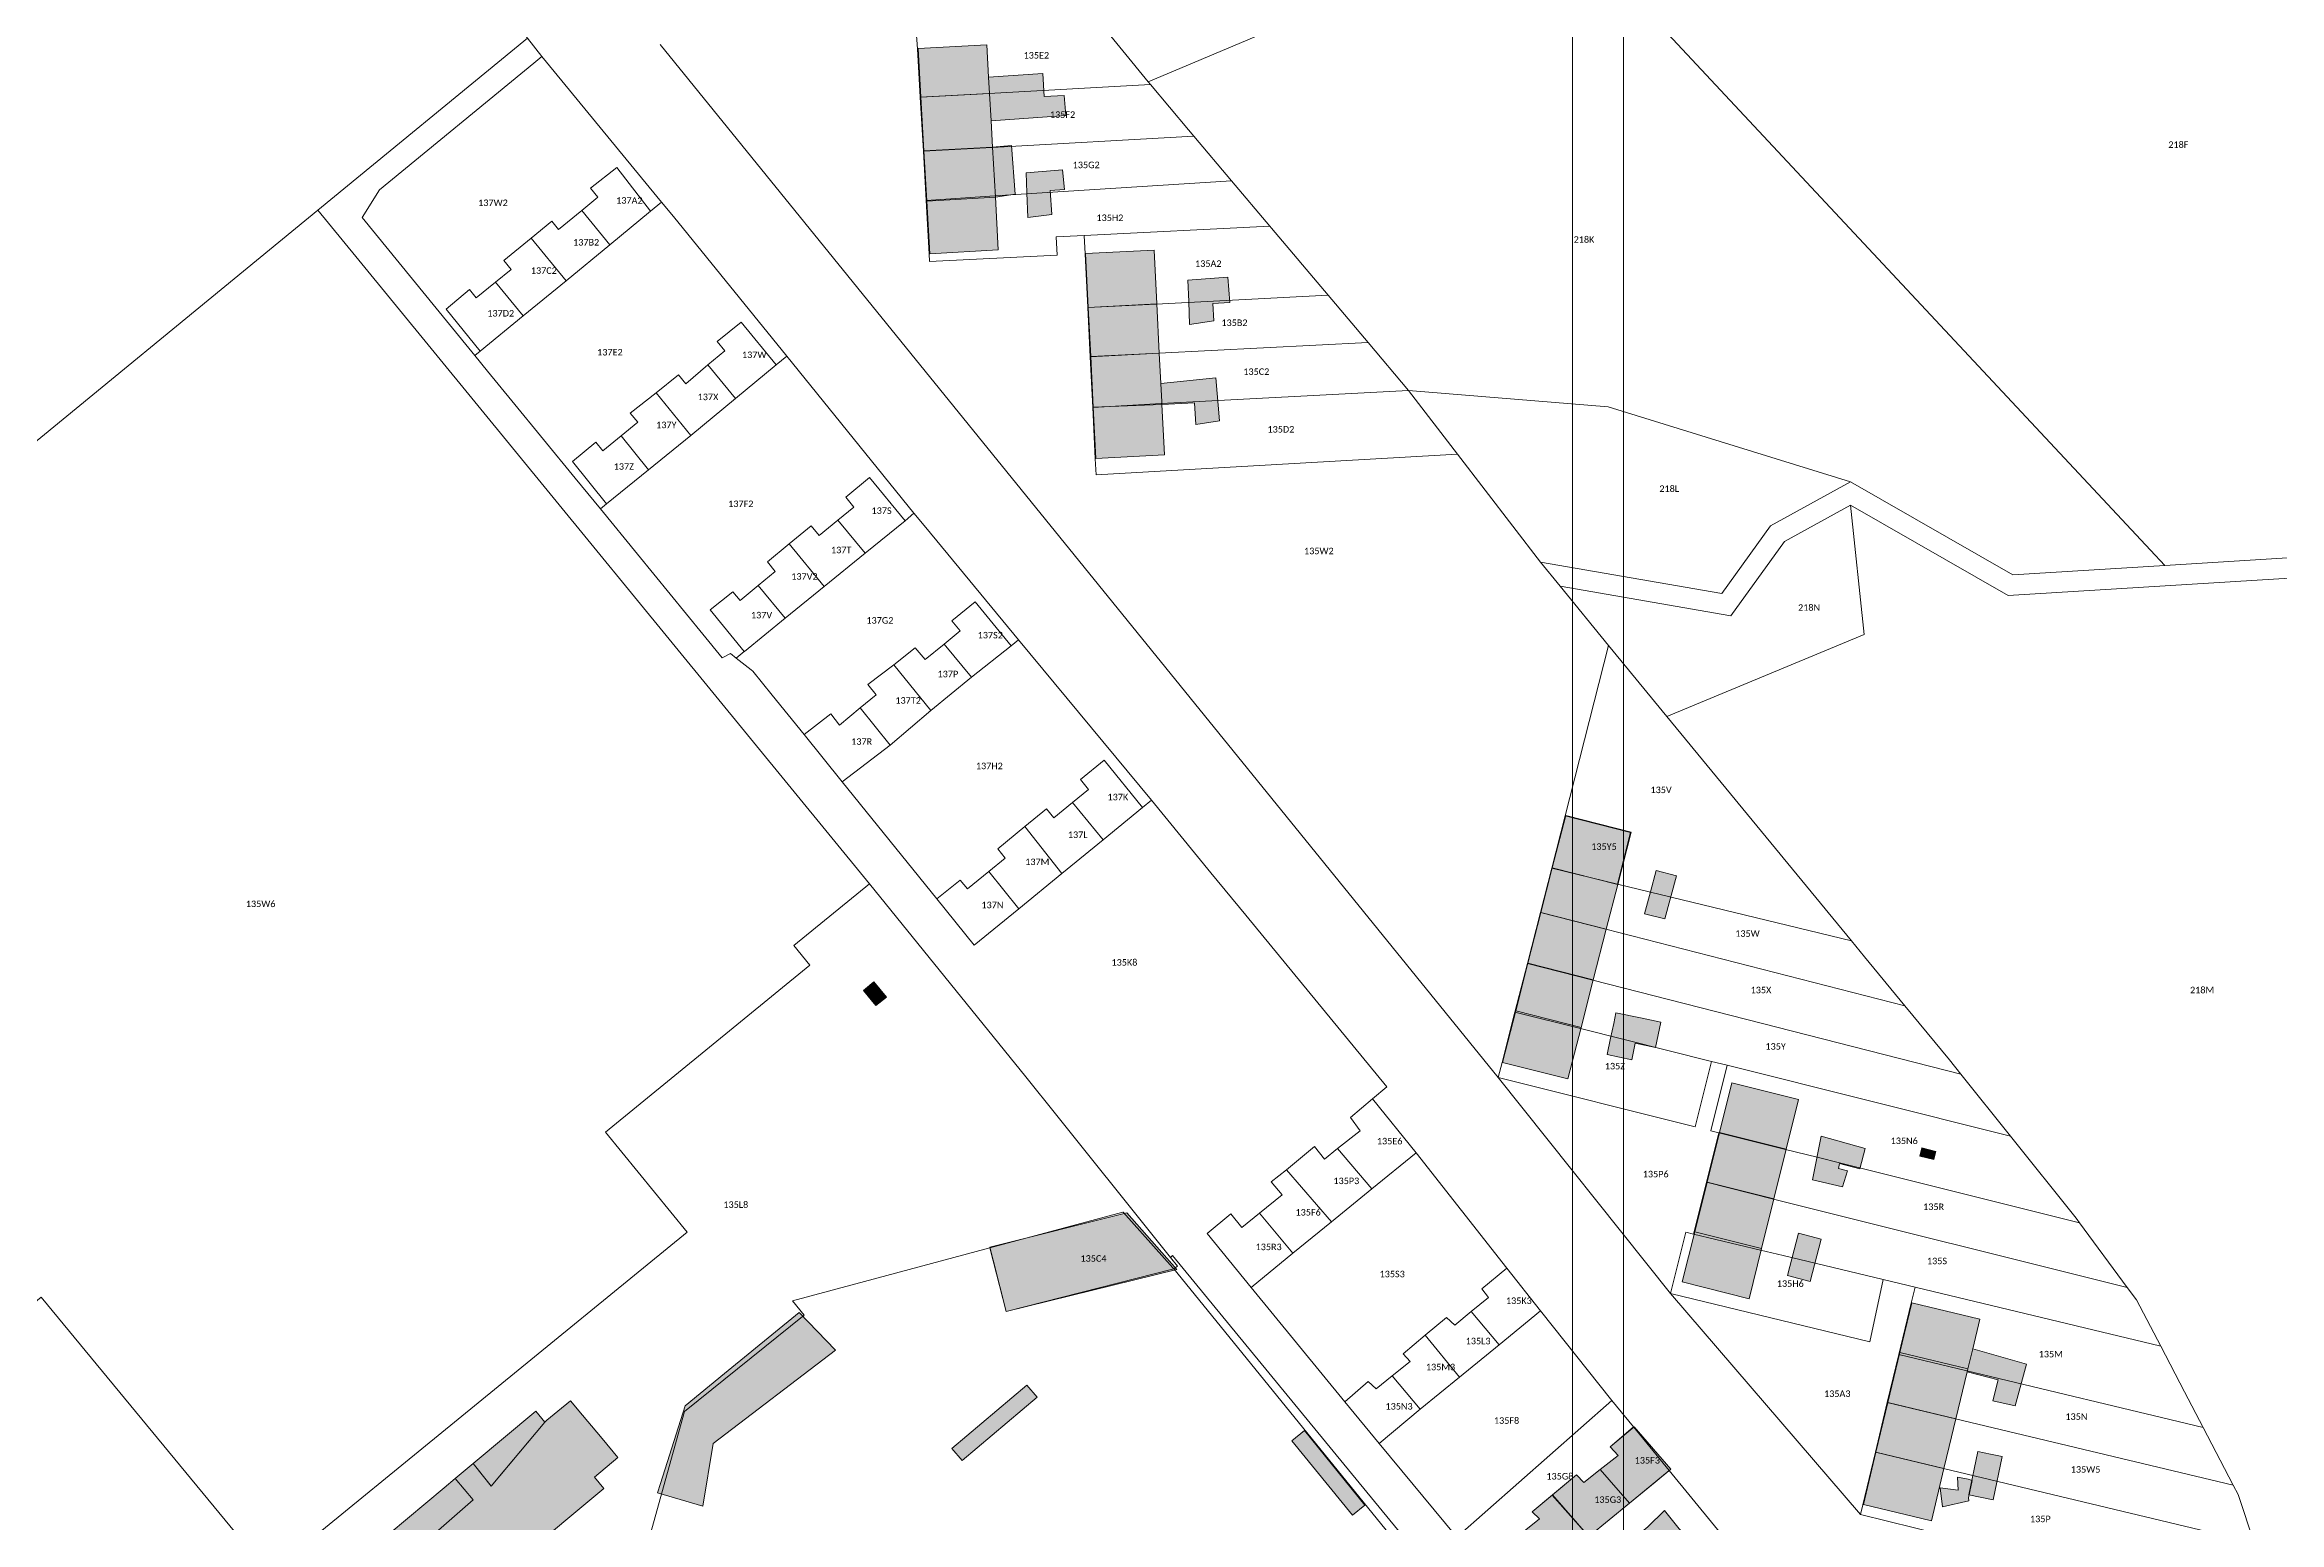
# Model space of a CAD drawing. Header units: metres. Extents: x 113120 to 240396, y 120329 to 242116.
# Drawn here: x 119795.6 to 120070.1, y 120947.3 to 121128.8 of the extents above; entities that cross this region are included whole.
import ezdxf

# ---------------------------------------------------------------- set-up
doc = ezdxf.new("R2010")
doc.units = ezdxf.units.M
doc.header["$LTSCALE"] = 3
doc.layers.get('0').update_dxf_attribs({"lineweight": 0})
for name, color, linetype, lineweight in [('Bpn_CaPa', 78, 'Continuous', 0), ('Bpn_ReBu', 4, 'Continuous', 0), ('Bpt_CaNu', 7, 'Continuous', 0), ('Hachure bâtiment', 11, 'Continuous', 0)]:
    doc.layers.add(name, color=color, linetype=linetype, lineweight=lineweight)
doc.styles.add('Legend', font='')
doc.styles.get('Legend').set_extended_font_data('Calibri')

msp = doc.modelspace()

# ---------------------------------------------------------------- hatches: boundary and pattern name
at = {"layer": 'Hachure bâtiment'}
h = msp.add_hatch(color=256, dxfattribs=at)
h.dxf.hatch_style = 1
h.paths.add_polyline_path([(119911.53, 121124.78), (119911.64, 121122.8), (119903.21, 121122.33), (119902.87, 121128.3), (119911.3, 121128.77)])
h = msp.add_hatch(color=256, dxfattribs=at)
h.dxf.hatch_style = 1
h.paths.add_polyline_path([(119911.83, 121119.42), (119912.01, 121116.18), (119903.59, 121115.72), (119903.21, 121122.33), (119911.64, 121122.8)])
h = msp.add_hatch(color=256, dxfattribs=at)
h.dxf.hatch_style = 1
h.paths.add_polyline_path([(119918.35, 121122.4), (119920.82, 121122.55), (119921, 121120.07), (119911.83, 121119.42), (119911.64, 121122.8), (119911.53, 121124.78), (119918.2, 121125.22)])
h = msp.add_hatch(color=256, dxfattribs=at)
h.dxf.hatch_style = 1
h.paths.add_polyline_path([(119912.36, 121110.03), (119903.93, 121109.57), (119903.59, 121115.72), (119912.01, 121116.18)])
h = msp.add_hatch(color=256, dxfattribs=at)
h.dxf.hatch_style = 1
h.paths.add_polyline_path([(119914.8, 121110.42), (119912.36, 121110.03), (119912.01, 121116.18), (119914.35, 121116.4)])
h = msp.add_hatch(color=256, dxfattribs=at)
h.dxf.hatch_style = 1
h.paths.add_polyline_path([(119920.85, 121111), (119919.1, 121110.85), (119919.3, 121107.9), (119916.35, 121107.57), (119916.24, 121110.57), (119916.15, 121113.05), (119920.6, 121113.4)])
h = msp.add_hatch(color=256, dxfattribs=at)
h.dxf.hatch_style = 1
h.paths.add_polyline_path([(119912.72, 121103.6), (119904.3, 121103.1), (119903.93, 121109.57), (119912.36, 121110.03)])
h = msp.add_hatch(color=256, dxfattribs=at)
h.dxf.hatch_style = 1
h.paths.add_polyline_path([(119932.2, 121096.93), (119923.78, 121096.5), (119923.45, 121103.12), (119931.87, 121103.55)])
h = msp.add_hatch(color=256, dxfattribs=at)
h.dxf.hatch_style = 1
h.paths.add_polyline_path([(119941.15, 121097.12), (119939.07, 121097), (119939.2, 121094.85), (119936.22, 121094.42), (119936.11, 121097.25), (119936, 121099.87), (119940.9, 121100.22)])
h = msp.add_hatch(color=256, dxfattribs=at)
h.dxf.hatch_style = 1
h.paths.add_polyline_path([(119932.5, 121090.91), (119924.08, 121090.47), (119923.78, 121096.5), (119932.2, 121096.93)])
h = msp.add_hatch(color=256, dxfattribs=at)
h.dxf.hatch_style = 1
h.paths.add_polyline_path([(119932.68, 121087.18), (119932.8, 121084.9), (119932.81, 121084.6), (119924.39, 121084.24), (119924.08, 121090.47), (119932.5, 121090.91)])
h = msp.add_hatch(color=256, dxfattribs=at)
h.dxf.hatch_style = 1
h.paths.add_polyline_path([(119939.9, 121082.57), (119936.97, 121082.12), (119936.82, 121084.8), (119932.81, 121084.6), (119932.8, 121084.9), (119932.68, 121087.18), (119939.45, 121087.85)])
h = msp.add_hatch(color=256, dxfattribs=at)
h.dxf.hatch_style = 1
h.paths.add_polyline_path([(119933.12, 121078.4), (119924.7, 121077.95), (119924.39, 121084.24), (119932.81, 121084.6)])
h = msp.add_hatch(color=256, dxfattribs=at)
h.dxf.hatch_style = 1
h.paths.add_polyline_path([(119990.45, 121032.05), (119988.81, 121025.62), (119980.77, 121027.67), (119982.42, 121034.1)])
h = msp.add_hatch(color=256, dxfattribs=at)
h.dxf.hatch_style = 1
h.paths.add_polyline_path([(119988.81, 121025.62), (119987.41, 121020.15), (119979.38, 121022.2), (119980.77, 121027.67)])
h = msp.add_hatch(color=256, dxfattribs=at)
h.dxf.hatch_style = 1
h.paths.add_polyline_path([(119996.02, 121026.7), (119994.62, 121021.4), (119992.1, 121022.05), (119992.82, 121024.73), (119993.52, 121027.35)])
h = msp.add_hatch(color=256, dxfattribs=at)
h.dxf.hatch_style = 1
h.paths.add_polyline_path([(119987.41, 121020.15), (119985.81, 121013.91), (119977.78, 121015.96), (119979.38, 121022.2)])
h = msp.add_hatch(color=256, dxfattribs=at)
h.dxf.hatch_style = 1
h.paths.add_polyline_path([(119985.81, 121013.91), (119984.32, 121008.07), (119976.29, 121010.12), (119977.78, 121015.96)])
h = msp.add_hatch(color=256, dxfattribs=at)
h.dxf.hatch_style = 1
h.paths.add_polyline_path([(119898.99, 121011.8), (119897.69, 121010.77), (119896.17, 121012.63), (119897.45, 121013.68)])
h = msp.add_hatch(color=256, dxfattribs=at)
h.dxf.hatch_style = 1
h.paths.add_polyline_path([(119984.32, 121008.07), (119982.7, 121001.75), (119974.67, 121003.78), (119976.29, 121010.12)])
h = msp.add_hatch(color=256, dxfattribs=at)
h.dxf.hatch_style = 1
h.paths.add_polyline_path([(119987.51, 121004.75), (119987.94, 121006.77), (119987.94, 121006.77), (119988.32, 121008.56), (119988.6, 121009.89), (119991.63, 121009.25), (119994.11, 121008.72), (119993.45, 121005.6), (119990.96, 121006.13), (119990.53, 121004.1)])
h = msp.add_hatch(color=256, dxfattribs=at)
h.dxf.hatch_style = 1
h.paths.add_polyline_path([(120011.02, 120999.22), (120009.51, 120993.12), (120001.3, 120995.17), (120002.82, 121001.27)])
h = msp.add_hatch(color=256, dxfattribs=at)
h.dxf.hatch_style = 1
h.paths.add_polyline_path([(120009.51, 120993.12), (120008, 120987.03), (119999.79, 120989.08), (120001.3, 120995.17)])
h = msp.add_hatch(color=256, dxfattribs=at)
h.dxf.hatch_style = 1
h.paths.add_polyline_path([(120019.22, 120993.2), (120018.54, 120990.72), (120016.07, 120991.37), (120015.95, 120990.77), (120017.02, 120990.45), (120016.42, 120988.52), (120012.74, 120989.37), (120013.79, 120994.72)])
h = msp.add_hatch(color=256, dxfattribs=at)
h.dxf.hatch_style = 1
h.paths.add_polyline_path([(120027.9, 120992.85), (120027.65, 120991.85), (120025.94, 120992.28), (120026.19, 120993.28)])
h = msp.add_hatch(color=256, dxfattribs=at)
h.dxf.hatch_style = 1
h.paths.add_polyline_path([(120008, 120987.03), (120006.48, 120980.94), (119998.27, 120982.99), (119999.79, 120989.08)])
h = msp.add_hatch(color=256, dxfattribs=at)
h.dxf.hatch_style = 1
h.paths.add_polyline_path([(119934.67, 120978.37), (119913.7, 120973.18), (119912.08, 120979.48), (119911.67, 120981.1), (119928.51, 120985.33)])
h = msp.add_hatch(color=256, dxfattribs=at)
h.dxf.hatch_style = 1
h.paths.add_polyline_path([(120006.48, 120980.94), (120004.95, 120974.77), (119996.74, 120976.82), (119998.27, 120982.99)])
h = msp.add_hatch(color=256, dxfattribs=at)
h.dxf.hatch_style = 1
h.paths.add_polyline_path([(120013.79, 120982.08), (120012.45, 120976.88), (120009.65, 120977.6), (120011.02, 120982.8)])
h = msp.add_hatch(color=256, dxfattribs=at)
h.dxf.hatch_style = 1
h.paths.add_polyline_path([(119879.1, 120965.56), (119888.28, 120973.08), (119892.72, 120968.46), (119877.68, 120956.98), (119876.41, 120949.27), (119870.87, 120950.93), (119871.23, 120952.06), (119874.27, 120961.6)])
h = msp.add_hatch(color=256, dxfattribs=at)
h.dxf.hatch_style = 1
h.paths.add_polyline_path([(120033.3, 120972.25), (120032.43, 120968.62), (120031.83, 120966.14), (120023.47, 120968.14), (120024.94, 120974.25)])
h = msp.add_hatch(color=256, dxfattribs=at)
h.dxf.hatch_style = 1
h.paths.add_polyline_path([(120031.83, 120966.14), (120031.75, 120965.8), (120030.36, 120960.03), (120022, 120962.03), (120023.47, 120968.14)])
h = msp.add_hatch(color=256, dxfattribs=at)
h.dxf.hatch_style = 1
h.paths.add_polyline_path([(120039.02, 120966.72), (120037.65, 120961.6), (120034.9, 120962.23), (120035.55, 120964.8), (120031.75, 120965.8), (120031.83, 120966.14), (120032.43, 120968.62)])
h = msp.add_hatch(color=256, dxfattribs=at)
h.dxf.hatch_style = 1
h.paths.add_polyline_path([(119908.3, 120954.89), (119907.03, 120956.38), (119916.21, 120964.16), (119917.48, 120962.67)])
h = msp.add_hatch(color=256, dxfattribs=at)
h.dxf.hatch_style = 1
h.paths.add_polyline_path([(119863.12, 120952.85), (119864.28, 120951.46), (119860.1, 120947.97), (119856.06, 120944.6), (119854.18, 120943.02), (119842.06, 120932.91), (119840.9, 120934.3), (119837.77, 120938.05), (119836.4, 120939.69), (119848.23, 120950.06), (119846.02, 120952.68), (119848.23, 120954.53), (119850.31, 120951.89), (119850.43, 120951.75), (119850.43, 120951.74), (119851.25, 120952.72), (119857.02, 120959.62), (119857.28, 120959.84), (119858.63, 120960.97), (119860.15, 120962.24), (119860.62, 120961.69), (119860.98, 120961.25), (119864.04, 120957.59), (119865.99, 120955.25)])
h = msp.add_hatch(color=256, dxfattribs=at)
h.dxf.hatch_style = 1
h.paths.add_polyline_path([(119848.23, 120954.53), (119855.91, 120960.94), (119857.02, 120959.62), (119850.43, 120951.74)], flags=17)
h = msp.add_hatch(color=256, dxfattribs=at)
h.dxf.hatch_style = 1
h.paths.add_polyline_path([(120030.36, 120960.03), (120029.54, 120956.63), (120028.89, 120953.92), (120020.53, 120955.92), (120022, 120962.03)])
h = msp.add_hatch(color=256, dxfattribs=at)
h.dxf.hatch_style = 1
h.paths.add_polyline_path([(119956.22, 120948.18), (119948.8, 120957.33), (119950.32, 120958.56), (119957.74, 120949.41)])
h = msp.add_hatch(color=256, dxfattribs=at)
h.dxf.hatch_style = 1
h.paths.add_polyline_path([(119995.35, 120953.83), (119993.4, 120952.24), (119990.25, 120949.66), (119986.66, 120953.78), (119988.87, 120955.5), (119987.9, 120956.57), (119990.82, 120959.03)])
h = msp.add_hatch(color=256, dxfattribs=at)
h.dxf.hatch_style = 1
h.paths.add_polyline_path([(120028.89, 120953.92), (120027.34, 120947.47), (120018.99, 120949.48), (120020.53, 120955.92)])
h = msp.add_hatch(color=256, dxfattribs=at)
h.dxf.hatch_style = 1
h.paths.add_polyline_path([(120034.92, 120950.07), (120031.94, 120950.69), (120033.04, 120956.01), (120034.61, 120955.69), (120036.02, 120955.4)])
h = msp.add_hatch(color=256, dxfattribs=at)
h.dxf.hatch_style = 1
h.paths.add_polyline_path([(119846.02, 120952.68), (119848.23, 120950.06), (119836.4, 120939.69), (119833.97, 120942.6), (119835.1, 120943.55), (119837.91, 120945.9), (119844.65, 120951.54)])
h = msp.add_hatch(color=256, dxfattribs=at)
h.dxf.hatch_style = 1
h.paths.add_polyline_path([(119990.25, 120949.66), (119985.27, 120945.58), (119980.81, 120950.69), (119983.74, 120953.12), (119984.64, 120952.2), (119986.66, 120953.78)])
h = msp.add_hatch(color=256, dxfattribs=at)
h.dxf.hatch_style = 1
h.paths.add_polyline_path([(120031.85, 120952.6), (120032.35, 120952.43), (120031.91, 120950.31), (120031.94, 120949.95), (120028.7, 120949.2), (120028.42, 120951.55), (120030.62, 120951.25), (120030.54, 120952.85)])
h = msp.add_hatch(color=256, dxfattribs=at)
h.dxf.hatch_style = 1
h.paths.add_polyline_path([(119985.27, 120945.58), (119980.56, 120941.72), (119977.13, 120946.06), (119979.19, 120947.72), (119978.29, 120948.6), (119980.81, 120950.69)])
h = msp.add_hatch(color=256, dxfattribs=at)
h.dxf.hatch_style = 1
h.paths.add_polyline_path([(119992.53, 120946.76), (119994.56, 120948.74), (119996.37, 120946.51), (119996.55, 120946.29), (119996.68, 120946.13), (119998.06, 120944.44), (119995.88, 120942.66), (119995.03, 120943.7), (119994.33, 120944.55), (119994.19, 120944.73), (119992.27, 120943.16), (119990.61, 120945.2)])

# ---------------------------------------------------------------- linework, layer by layer
at = {"flags": 128}
for points in [[(119983.27, 120717.46), (120508.27, 120717.46), (120508.27, 121459.96), (119983.27, 121459.96)], [(119989.52, 120723.71), (120502.02, 120723.71), (120502.02, 121453.71), (119989.52, 121453.71)]]:
    msp.add_lwpolyline(points, close=True, dxfattribs=at)
at = {"layer": 'Bpn_CaPa'}
for points in [[(119791.67, 121206.34), (119854.9, 121129.59), (119829.14, 121108.44), (119743.66, 121038.38)], [(119980.88, 121145.2), (119931.13, 121124.2), (119924.89, 121131.81)], [(119994.3, 120906.79), (119938.05, 120975.29), (119934.13, 120980.07), (119933.89, 120979.83), (119933.89, 120979.83), (119918.1, 120999.53), (119917.9, 120999.78), (119916.11, 121002.02), (119896.92, 121025.7), (119833.79, 121102.76), (119829.14, 121108.44), (119854.9, 121129.59), (119856.64, 121127.31), (119855.65, 121126.5), (119836.7, 121110.95), (119834.59, 121107.54), (119845.31, 121094.41), (119848.42, 121090.59), (119849.99, 121088.66), (119852.97, 121085.03), (119860.75, 121075.53), (119863.84, 121071.76), (119868.39, 121066.2), (119876.43, 121056.39), (119878.81, 121053.48), (119879.83, 121053.99), (119880.52, 121053.45), (119882.37, 121051.99), (119882.57, 121051.84), (119884.95, 121048.89), (119888.86, 121044.06), (119893.56, 121038.25), (119905.16, 121023.89), (119909.77, 121018.19), (119915.23, 121022.65), (119920.52, 121026.98), (119925.61, 121031.14), (119930.43, 121035.08), (119931.53, 121035.98), (119938.84, 121027.07), (119943.12, 121021.86), (119960.43, 121000.78), (119958.7, 120999.32), (119955.99, 120997.03), (119957.19, 120995.39), (119954.4, 120993.2), (119952.79, 120991.92), (119951.57, 120993.44), (119948.11, 120990.61), (119946.26, 120989.1), (119947.61, 120987.54), (119944.82, 120985.28), (119942.65, 120983.53), (119941.28, 120985.18), (119938.36, 120982.76), (119943.77, 120976.16), (119955.31, 120962.11), (119959.51, 120956.99), (119969.03, 120945.48)], [(119902.65, 121130.46), (119902.8, 121128.28), (119903.14, 121122.31), (119903.52, 121115.69), (119903.86, 121109.66), (119904.24, 121103.08), (119904.29, 121102.15), (119919.94, 121102.93), (119919.83, 121105.17), (119923.28, 121105.34), (119923.39, 121103.1), (119923.72, 121096.48), (119923.72, 121096.48), (119924.02, 121090.45), (119924.32, 121084.22), (119924.64, 121077.93), (119924.74, 121075.93), (119969.14, 121078.47), (119979.33, 121065.22), (119981.74, 121062.27), (119987.7, 121054.99), (119982.35, 121034.08), (119980.71, 121027.65), (119979.31, 121022.18), (119977.72, 121015.94), (119976.18, 121009.95), (119974.6, 121003.76), (119974.13, 121001.93), (119871.17, 121128.78)], [(120067, 120944.78), (120065.01, 120950.73), (120064.43, 120951.85), (120060.73, 120958.93), (120058.43, 120963.34), (120055.51, 120968.93), (120052.54, 120974.62), (120051.41, 120976.14), (120051.41, 120976.14), (120045.54, 120984.08), (120045.11, 120984.67), (120037.06, 120994.73), (120030.97, 121002.35), (120029.58, 121004.09), (120024.1, 121010.75), (120019.14, 121016.77), (120017.55, 121018.7), (119994.86, 121046.27), (120019.1, 121056.34), (120017.4, 121072.22), (120036.78, 121061.13), (120075.33, 121063.51), (120123.37, 120911.53)], [(119799.53, 120933.73), (119777.59, 120960.56), (119783.56, 120965.48), (119789.25, 120970.17), (119784.5, 120975.97), (119782.94, 120977.88), (119768.24, 120995.85), (119757.05, 121009.52), (119752.05, 121015.63), (119746.24, 121010.88), (119740.36, 121006.08), (119725.87, 121023.8), (119743.66, 121038.38), (119747.97, 121032.87), (119775.68, 120998.84), (119774.76, 120998.08), (119794.23, 120974.2), (119795.16, 120974.96), (119823.16, 120941.01)]]:
    msp.add_lwpolyline(points, dxfattribs=at)
for points in [[(120056.02, 121064.82), (119980.88, 121145.2), (120049.61, 121174.2), (120083.62, 121140.05), (120110.73, 121108.34), (120130.39, 121077.99), (120132.02, 121075.47), (120104.97, 121072.65), (120088.14, 121066.8), (120056.02, 121064.82)], [(120056.02, 121064.82), (120037.37, 121063.67), (120017.42, 121075.08), (119987.64, 121084.3), (119963.11, 121086.32), (119958.14, 121092.21), (119953.25, 121098), (119946.29, 121106.24), (119946.09, 121106.48), (119941.37, 121112.07), (119936.76, 121117.54), (119936.08, 121118.33), (119931.4, 121123.87), (119931.13, 121124.2), (119980.88, 121145.2), (120056.02, 121064.82)], [(119902.65, 121130.46), (119924.89, 121131.81), (119931.13, 121124.2), (119931.4, 121123.87), (119911.57, 121122.78), (119903.14, 121122.31), (119902.8, 121128.28), (119902.65, 121130.46)], [(119870.01, 121108.33), (119865.87, 121113.7), (119862.64, 121111.16), (119863.54, 121110.06), (119861.55, 121108.42), (119858.69, 121106.06), (119857.86, 121107.09), (119855.35, 121105.03), (119851.97, 121102.27), (119852.87, 121101.17), (119850.97, 121099.62), (119848.57, 121097.69), (119847.77, 121098.69), (119844.91, 121096.31), (119849.07, 121091.15), (119848.42, 121090.59), (119845.31, 121094.41), (119834.59, 121107.54), (119836.7, 121110.95), (119855.65, 121126.5), (119856.64, 121127.31), (119871.36, 121109.44), (119870.01, 121108.33)], [(119903.52, 121115.69), (119903.14, 121122.31), (119911.57, 121122.78), (119931.4, 121123.87), (119936.08, 121118.33), (119936.76, 121117.54), (119911.95, 121116.16), (119903.52, 121115.69)], [(119903.52, 121115.69), (119911.95, 121116.16), (119936.76, 121117.54), (119941.37, 121112.07), (119912.28, 121110.2), (119903.86, 121109.66), (119903.52, 121115.69)], [(119870.01, 121108.33), (119864.99, 121104.2), (119861.55, 121108.42), (119863.54, 121110.06), (119862.64, 121111.16), (119865.87, 121113.7), (119870.01, 121108.33)], [(119923.28, 121105.34), (119919.83, 121105.17), (119919.94, 121102.93), (119904.29, 121102.15), (119904.24, 121103.08), (119903.86, 121109.66), (119912.28, 121110.2), (119941.37, 121112.07), (119946.09, 121106.48), (119923.28, 121105.34)], [(119854.35, 121095.47), (119859.63, 121099.78), (119864.99, 121104.2), (119870.01, 121108.33), (119871.36, 121109.44), (119872.82, 121107.66), (119886.75, 121090.51), (119885.45, 121089.44), (119881.12, 121094.71), (119878.18, 121092.34), (119879.13, 121091.16), (119877.04, 121089.45), (119874.32, 121087.14), (119873.42, 121088.24), (119870.69, 121086), (119867.52, 121083.52), (119868.44, 121082.41), (119866.41, 121080.75), (119864.14, 121078.91), (119863.27, 121079.97), (119860.43, 121077.57), (119864.59, 121072.37), (119863.84, 121071.76), (119860.75, 121075.53), (119852.97, 121085.03), (119849.99, 121088.66), (119848.42, 121090.59), (119849.07, 121091.15), (119854.35, 121095.47)], [(119874.49, 120982.92), (119823.16, 120941.01), (119795.16, 120974.96), (119794.23, 120974.2), (119774.76, 120998.08), (119775.68, 120998.84), (119747.97, 121032.87), (119743.66, 121038.38), (119829.14, 121108.44), (119833.79, 121102.76), (119896.92, 121025.7), (119887.62, 121018.14), (119889.58, 121015.74), (119864.46, 120995.22), (119874.49, 120982.92)], [(119859.63, 121099.78), (119855.35, 121105.03), (119857.86, 121107.09), (119858.69, 121106.06), (119861.55, 121108.42), (119864.99, 121104.2), (119859.63, 121099.78)], [(119923.72, 121096.48), (119923.39, 121103.1), (119923.28, 121105.34), (119946.09, 121106.48), (119946.29, 121106.24), (119953.25, 121098), (119932.13, 121096.91), (119923.72, 121096.48)], [(119859.63, 121099.78), (119854.35, 121095.47), (119850.97, 121099.62), (119852.87, 121101.17), (119851.97, 121102.27), (119855.35, 121105.03), (119859.63, 121099.78)], [(119854.35, 121095.47), (119849.07, 121091.15), (119844.91, 121096.31), (119847.77, 121098.69), (119848.57, 121097.69), (119850.97, 121099.62), (119854.35, 121095.47)], [(119924.02, 121090.45), (119923.72, 121096.48), (119932.13, 121096.91), (119953.25, 121098), (119958.14, 121092.21), (119932.43, 121090.88), (119924.02, 121090.45)], [(119885.45, 121089.44), (119880.42, 121085.31), (119877.04, 121089.45), (119879.13, 121091.16), (119878.18, 121092.34), (119881.12, 121094.71), (119885.45, 121089.44)], [(119869.74, 121076.58), (119874.97, 121080.76), (119880.42, 121085.31), (119885.45, 121089.44), (119886.75, 121090.51), (119902.36, 121071.26), (119901.27, 121070.31), (119896.92, 121075.6), (119893.98, 121073.19), (119894.98, 121071.99), (119893.02, 121070.38), (119890.73, 121068.49), (119889.73, 121069.69), (119887.04, 121067.47), (119884.36, 121065.27), (119885.33, 121064.09), (119883.24, 121062.36), (119881.01, 121060.52), (119880.11, 121061.59), (119877.32, 121059.36), (119881.52, 121054.26), (119880.52, 121053.45), (119879.83, 121053.99), (119878.81, 121053.48), (119876.43, 121056.39), (119868.39, 121066.2), (119863.84, 121071.76), (119864.59, 121072.37), (119869.74, 121076.58)], [(119924.02, 121090.45), (119932.43, 121090.88), (119958.14, 121092.21), (119963.11, 121086.32), (119932.74, 121084.7), (119924.32, 121084.22), (119924.02, 121090.45)], [(119874.97, 121080.76), (119870.69, 121086), (119873.42, 121088.24), (119874.32, 121087.14), (119877.04, 121089.45), (119880.42, 121085.31), (119874.97, 121080.76)], [(119874.97, 121080.76), (119869.74, 121076.58), (119866.41, 121080.75), (119868.44, 121082.41), (119867.52, 121083.52), (119870.69, 121086), (119874.97, 121080.76)], [(119969.14, 121078.47), (119924.74, 121075.93), (119924.64, 121077.93), (119924.32, 121084.22), (119932.74, 121084.7), (119963.11, 121086.32), (119969.14, 121078.47)], [(119979.33, 121065.22), (119969.14, 121078.47), (119963.11, 121086.32), (119987.64, 121084.3), (120017.42, 121075.08), (120007.6, 121069.69), (120001.6, 121061.37), (119979.33, 121065.22)], [(119866.41, 121080.75), (119869.74, 121076.58), (119864.59, 121072.37), (119860.43, 121077.57), (119863.27, 121079.97), (119864.14, 121078.91), (119866.41, 121080.75)], [(119901.27, 121070.31), (119896.36, 121066.32), (119896.36, 121066.32), (119893.02, 121070.38), (119894.98, 121071.99), (119893.98, 121073.19), (119896.92, 121075.6), (119901.27, 121070.31)], [(119886.55, 121058.35), (119891.34, 121062.24), (119896.36, 121066.32), (119901.27, 121070.31), (119902.36, 121071.26), (119903.8, 121069.48), (119915.22, 121055.68), (119914.3, 121054.96), (119909.89, 121060.36), (119907.03, 121058.03), (119908.05, 121056.78), (119906.07, 121055.16), (119903.73, 121053.25), (119902.52, 121054.69), (119899.87, 121052.63), (119896.69, 121050.19), (119897.73, 121048.94), (119895.74, 121047.32), (119893.22, 121045.2), (119892.13, 121046.59), (119888.86, 121044.06), (119884.95, 121048.89), (119882.57, 121051.84), (119882.37, 121051.99), (119880.52, 121053.45), (119881.52, 121054.26), (119881.53, 121054.27), (119886.55, 121058.35)], [(119981.74, 121062.27), (120002.71, 121058.64), (120009.3, 121067.77), (120017.4, 121072.22), (120019.1, 121056.34), (119994.86, 121046.27), (119987.7, 121054.99), (119981.74, 121062.27)], [(119887.04, 121067.47), (119889.73, 121069.69), (119890.73, 121068.49), (119893.02, 121070.38), (119896.36, 121066.32), (119896.36, 121066.32), (119891.34, 121062.24), (119887.04, 121067.47)], [(119887.04, 121067.47), (119891.34, 121062.24), (119886.55, 121058.35), (119883.24, 121062.36), (119885.33, 121064.09), (119884.36, 121065.27), (119887.04, 121067.47)], [(119886.55, 121058.35), (119881.53, 121054.27), (119881.52, 121054.26), (119877.32, 121059.36), (119880.11, 121061.59), (119881.01, 121060.52), (119883.24, 121062.36), (119886.55, 121058.35)], [(119906.07, 121055.16), (119908.05, 121056.78), (119907.03, 121058.03), (119909.89, 121060.36), (119914.3, 121054.96), (119909.43, 121051.1), (119906.07, 121055.16)], [(119904.43, 121047), (119909.43, 121051.1), (119914.3, 121054.96), (119915.22, 121055.68), (119931.53, 121035.98), (119930.43, 121035.08), (119925.71, 121040.9), (119922.82, 121038.52), (119923.8, 121037.32), (119921.85, 121035.71), (119919.55, 121033.82), (119918.65, 121034.92), (119916, 121032.75), (119912.65, 121030.02), (119913.57, 121028.88), (119911.54, 121027.24), (119908.92, 121025.1), (119908.02, 121026.17), (119905.16, 121023.89), (119893.56, 121038.25), (119899.43, 121042.75), (119904.43, 121047)], [(119906.07, 121055.16), (119909.43, 121051.1), (119904.43, 121047), (119899.87, 121052.63), (119902.52, 121054.69), (119903.73, 121053.25), (119906.07, 121055.16)], [(119982.35, 121034.08), (119987.7, 121054.99), (119994.86, 121046.27), (120017.55, 121018.7), (119988.77, 121025.69), (119990.39, 121032.03), (119982.35, 121034.08)], [(119904.43, 121047), (119899.43, 121042.75), (119895.74, 121047.32), (119897.73, 121048.94), (119896.69, 121050.19), (119899.87, 121052.63), (119904.43, 121047)], [(119895.74, 121047.32), (119899.43, 121042.75), (119893.56, 121038.25), (119888.86, 121044.06), (119892.13, 121046.59), (119893.22, 121045.2), (119895.74, 121047.32)], [(119930.43, 121035.08), (119925.61, 121031.14), (119921.85, 121035.71), (119923.8, 121037.32), (119922.82, 121038.52), (119925.71, 121040.9), (119930.43, 121035.08)], [(119920.52, 121026.98), (119916, 121032.75), (119918.65, 121034.92), (119919.55, 121033.82), (119921.85, 121035.71), (119925.61, 121031.14), (119920.52, 121026.98)], [(119920.52, 121026.98), (119915.23, 121022.65), (119911.54, 121027.24), (119913.57, 121028.88), (119912.65, 121030.02), (119916, 121032.75), (119920.52, 121026.98)], [(119982.35, 121034.08), (119990.39, 121032.03), (119988.77, 121025.69), (119980.71, 121027.65), (119982.35, 121034.08)], [(119915.23, 121022.65), (119909.77, 121018.19), (119905.16, 121023.89), (119908.02, 121026.17), (119908.92, 121025.1), (119911.54, 121027.24), (119915.23, 121022.65)], [(120024.1, 121010.75), (119987.34, 121020.13), (119979.31, 121022.18), (119980.71, 121027.65), (119988.77, 121025.69), (120017.55, 121018.7), (120019.14, 121016.77), (120024.1, 121010.75)], [(119933.89, 120979.83), (119934.73, 120978.77), (119934.3, 120978.42), (119934.18, 120978.55), (119928.05, 120985.39), (119928.04, 120985.4), (119911.69, 120981.02), (119887.45, 120974.52), (119888.87, 120972.76), (119874.16, 120960.91), (119871.38, 120950.94), (119856.74, 120898.16), (119827.07, 120936.13), (119823.16, 120941.01), (119874.49, 120982.92), (119864.46, 120995.22), (119889.58, 121015.74), (119887.62, 121018.14), (119896.92, 121025.7), (119916.11, 121002.02), (119917.9, 120999.78), (119918.1, 120999.53), (119933.89, 120979.83)], [(119977.72, 121015.94), (119979.31, 121022.18), (119987.34, 121020.13), (120024.1, 121010.75), (120029.58, 121004.09), (120030.97, 121002.35), (119985.75, 121013.89), (119977.72, 121015.94)], [(119977.72, 121015.94), (119985.75, 121013.89), (120030.97, 121002.35), (120037.06, 120994.73), (120002.27, 121003.43), (120000.33, 121003.91), (119984.23, 121007.94), (119976.18, 121009.95), (119977.72, 121015.94)], [(119974.13, 121001.93), (119974.6, 121003.76), (119976.18, 121009.95), (119984.23, 121007.94), (120000.33, 121003.91), (119998.33, 120995.88), (119974.13, 121001.93)], [(119995.29, 120975.4), (119974.13, 121001.93), (119998.33, 120995.88), (120000.33, 121003.91), (120002.27, 121003.43), (120000.27, 120995.4), (120001.24, 120995.15), (119999.72, 120989.06), (119998.14, 120982.71), (119997.17, 120982.94), (119995.29, 120975.4)], [(120001.24, 120995.15), (120000.27, 120995.4), (120002.27, 121003.43), (120037.06, 120994.73), (120045.11, 120984.67), (120045.54, 120984.08), (120016.23, 120991.41), (120013.32, 120992.13), (120009.44, 120993.1), (120001.24, 120995.15)], [(119958.7, 120999.32), (119964.06, 120992.68), (119958.61, 120988.27), (119954.4, 120993.2), (119957.19, 120995.39), (119955.99, 120997.03), (119958.7, 120999.32)], [(120001.24, 120995.15), (120009.44, 120993.1), (120013.32, 120992.13), (120016.23, 120991.41), (120045.54, 120984.08), (120051.41, 120976.14), (120007.93, 120987.01), (119999.72, 120989.06), (120001.24, 120995.15)], [(119948.92, 120980.37), (119953.64, 120984.21), (119958.61, 120988.27), (119964.06, 120992.68), (119975.2, 120978.51), (119972.1, 120975.98), (119972.94, 120974.9), (119970.82, 120973.18), (119968.79, 120971.53), (119967.8, 120972.47), (119965.17, 120970.27), (119962.47, 120968), (119963.32, 120967.07), (119961.12, 120965.29), (119959.14, 120963.68), (119958.17, 120964.58), (119955.31, 120962.11), (119943.77, 120976.16), (119948.92, 120980.37)], [(119948.11, 120990.61), (119951.57, 120993.44), (119952.79, 120991.92), (119954.4, 120993.2), (119958.61, 120988.27), (119953.64, 120984.21), (119948.11, 120990.61)], [(119948.11, 120990.61), (119953.64, 120984.21), (119948.92, 120980.37), (119944.82, 120985.28), (119947.61, 120987.54), (119946.26, 120989.1), (119948.11, 120990.61)], [(120021.43, 120977.11), (120012.06, 120979.36), (120009.14, 120980.06), (120006.37, 120980.73), (119998.14, 120982.71), (119999.72, 120989.06), (120007.93, 120987.01), (120051.41, 120976.14), (120052.54, 120974.62), (120055.51, 120968.93), (120025.34, 120976.17), (120021.43, 120977.11)], [(119934.3, 120978.42), (119913.7, 120973.21), (119911.69, 120981.02), (119928.04, 120985.4), (119928.05, 120985.39), (119934.18, 120978.55), (119934.3, 120978.42)], [(119948.92, 120980.37), (119943.77, 120976.16), (119938.36, 120982.76), (119941.28, 120985.18), (119942.65, 120983.53), (119944.82, 120985.28), (119948.92, 120980.37)], [(120021.43, 120977.11), (120019.77, 120969.48), (119995.29, 120975.4), (119997.17, 120982.94), (119998.14, 120982.71), (120006.37, 120980.73), (120009.14, 120980.06), (120012.06, 120979.36), (120021.43, 120977.11)], [(119911.69, 120981.02), (119913.7, 120973.21), (119934.3, 120978.42), (119997.46, 120900.7), (120025.3, 120867.68), (120027.63, 120864.91), (120000.03, 120817.92), (119985.92, 120813.96), (119955.46, 120807.79), (119945.18, 120809.63), (119933.85, 120815.32), (119926.2, 120819.16), (119914.73, 120833.05), (119913.48, 120831.93), (119910.65, 120829.39), (119909.04, 120831.44), (119856.74, 120898.16), (119871.38, 120950.94), (119874.16, 120960.91), (119888.87, 120972.76), (119887.45, 120974.52), (119911.69, 120981.02)], [(119994.3, 120906.79), (119998.76, 120901.74), (120020.62, 120919.72), (120022.98, 120921.65), (120024.89, 120917.15), (120027.48, 120910.16), (120029.36, 120904.08), (120030.67, 120898.76), (120031.37, 120894.38), (120031.87, 120889.97), (120032.29, 120881.97), (120031.9, 120873.3), (120025.3, 120867.68), (119997.46, 120900.7), (119934.3, 120978.42), (119934.73, 120978.77), (119933.89, 120979.83), (119934.13, 120980.07), (119938.05, 120975.29), (119994.3, 120906.79)], [(119970.82, 120973.18), (119972.94, 120974.9), (119972.1, 120975.98), (119975.2, 120978.51), (119979.34, 120973.29), (119974.24, 120969.12), (119970.82, 120973.18)], [(120021.93, 120962.01), (120020.47, 120955.9), (120018.92, 120949.46), (120018.63, 120948.27), (119995.29, 120975.4), (120019.77, 120969.48), (120021.43, 120977.11), (120025.34, 120976.17), (120024.87, 120974.23), (120023.35, 120967.91), (120021.93, 120962.01)], [(120060.73, 120958.93), (120031.71, 120965.9), (120023.35, 120967.91), (120024.87, 120974.23), (120025.34, 120976.17), (120055.51, 120968.93), (120058.43, 120963.34), (120060.73, 120958.93)], [(119969.03, 120945.48), (119959.51, 120956.99), (119964.56, 120961.2), (119969.38, 120965.14), (119974.24, 120969.12), (119979.34, 120973.29), (119988.1, 120962.25), (119969.03, 120945.48)], [(119970.82, 120973.18), (119974.24, 120969.12), (119969.38, 120965.14), (119965.17, 120970.27), (119967.8, 120972.47), (119968.79, 120971.53), (119970.82, 120973.18)], [(119961.12, 120965.29), (119963.32, 120967.07), (119962.47, 120968), (119965.17, 120970.27), (119969.38, 120965.14), (119964.56, 120961.2), (119961.12, 120965.29)], [(120021.93, 120962.01), (120023.35, 120967.91), (120031.71, 120965.9), (120060.73, 120958.93), (120064.43, 120951.85), (120030.3, 120960.01), (120021.93, 120962.01)], [(119961.12, 120965.29), (119964.56, 120961.2), (119959.51, 120956.99), (119955.31, 120962.11), (119958.17, 120964.58), (119959.14, 120963.68), (119961.12, 120965.29)], [(119986.66, 120953.78), (119984.64, 120952.2), (119983.74, 120953.12), (119980.76, 120950.65), (119978.29, 120948.6), (119979.19, 120947.72), (119977.13, 120946.06), (119974.97, 120944.32), (119974.07, 120945.23), (119971.19, 120942.84), (119969.03, 120945.48), (119988.1, 120962.25), (119990.75, 120959.01), (119987.9, 120956.57), (119988.87, 120955.5), (119986.66, 120953.78)], [(120021.93, 120962.01), (120030.3, 120960.01), (120064.43, 120951.85), (120065.01, 120950.73), (120067, 120944.78), (120028.82, 120953.9), (120020.47, 120955.9), (120021.93, 120962.01)], [(119995.13, 120953.66), (119990.25, 120949.66), (119986.66, 120953.78), (119988.87, 120955.5), (119987.9, 120956.57), (119990.75, 120959.01), (119995.13, 120953.66)], [(120042.81, 120945.08), (120039.23, 120946.05), (120038.55, 120943.35), (120018.63, 120948.27), (120018.92, 120949.46), (120020.47, 120955.9), (120028.82, 120953.9), (120067, 120944.78), (120067.39, 120943.61), (120069.02, 120938.72), (120042.81, 120945.08)], [(119985.27, 120945.58), (119990.25, 120949.66), (119995.13, 120953.66), (120006.62, 120939.61), (120003.82, 120937.28), (120004.67, 120936.22), (120002.52, 120934.51), (120000.39, 120932.82), (119999.47, 120933.7), (119996.68, 120931.4), (119994.12, 120929.3), (119995, 120928.37), (119992.82, 120926.59), (119990.64, 120924.86), (119989.84, 120925.87), (119987.04, 120923.49), (119975.47, 120937.56), (119980.56, 120941.72), (119985.27, 120945.58)], [(119985.27, 120945.58), (119980.76, 120950.65), (119983.74, 120953.12), (119984.64, 120952.2), (119986.66, 120953.78), (119990.25, 120949.66), (119985.27, 120945.58)], [(119985.27, 120945.58), (119980.56, 120941.72), (119977.13, 120946.06), (119979.19, 120947.72), (119978.29, 120948.6), (119980.76, 120950.65), (119985.27, 120945.58)]]:
    msp.add_lwpolyline(points, close=True, dxfattribs=at)
at = {"layer": 'Bpn_ReBu'}
for points in [[(119911.53, 121124.78), (119911.64, 121122.8), (119903.21, 121122.33), (119902.87, 121128.3), (119911.3, 121128.77), (119911.53, 121124.78)], [(119911.83, 121119.42), (119912.01, 121116.18), (119903.59, 121115.72), (119903.21, 121122.33), (119911.64, 121122.8), (119911.83, 121119.42)], [(119918.35, 121122.4), (119920.82, 121122.55), (119921, 121120.07), (119911.83, 121119.42), (119911.64, 121122.8), (119911.53, 121124.78), (119918.2, 121125.22), (119918.35, 121122.4)], [(119912.36, 121110.03), (119903.93, 121109.57), (119903.59, 121115.72), (119912.01, 121116.18), (119912.36, 121110.03)], [(119914.8, 121110.42), (119912.36, 121110.03), (119912.01, 121116.18), (119914.35, 121116.4), (119914.8, 121110.42)], [(119920.85, 121111), (119919.1, 121110.85), (119919.3, 121107.9), (119916.35, 121107.57), (119916.24, 121110.57), (119916.15, 121113.05), (119920.6, 121113.4), (119920.85, 121111)], [(119912.72, 121103.6), (119904.3, 121103.1), (119903.93, 121109.57), (119912.36, 121110.03), (119912.72, 121103.6)], [(119932.2, 121096.93), (119923.78, 121096.5), (119923.45, 121103.12), (119931.87, 121103.55), (119932.2, 121096.93)], [(119941.15, 121097.12), (119939.07, 121097), (119939.2, 121094.85), (119936.22, 121094.42), (119936.11, 121097.25), (119936, 121099.87), (119940.9, 121100.22), (119941.15, 121097.12)], [(119932.5, 121090.91), (119924.08, 121090.47), (119923.78, 121096.5), (119932.2, 121096.93), (119932.5, 121090.91)], [(119932.68, 121087.18), (119932.8, 121084.9), (119932.81, 121084.6), (119924.39, 121084.24), (119924.08, 121090.47), (119932.5, 121090.91), (119932.68, 121087.18)], [(119939.9, 121082.57), (119936.97, 121082.12), (119936.82, 121084.8), (119932.81, 121084.6), (119932.8, 121084.9), (119932.68, 121087.18), (119939.45, 121087.85), (119939.9, 121082.57)], [(119933.12, 121078.4), (119924.7, 121077.95), (119924.39, 121084.24), (119932.81, 121084.6), (119933.12, 121078.4)], [(119990.45, 121032.05), (119988.81, 121025.62), (119980.77, 121027.67), (119982.42, 121034.1), (119990.45, 121032.05)], [(119988.81, 121025.62), (119987.41, 121020.15), (119979.38, 121022.2), (119980.77, 121027.67), (119988.81, 121025.62)], [(119996.02, 121026.7), (119994.62, 121021.4), (119992.1, 121022.05), (119992.82, 121024.73), (119993.52, 121027.35), (119996.02, 121026.7)], [(119987.41, 121020.15), (119985.81, 121013.91), (119977.78, 121015.96), (119979.38, 121022.2), (119987.41, 121020.15)], [(119985.81, 121013.91), (119984.32, 121008.07), (119976.29, 121010.12), (119977.78, 121015.96), (119985.81, 121013.91)], [(119898.99, 121011.8), (119897.69, 121010.77), (119896.17, 121012.63), (119897.45, 121013.68), (119898.99, 121011.8)], [(119984.32, 121008.07), (119982.7, 121001.75), (119974.67, 121003.78), (119976.29, 121010.12), (119984.32, 121008.07)], [(119987.51, 121004.75), (119987.94, 121006.77), (119987.94, 121006.77), (119988.32, 121008.56), (119988.6, 121009.89), (119991.63, 121009.25), (119994.11, 121008.72), (119993.45, 121005.6), (119990.96, 121006.13), (119990.53, 121004.1), (119987.51, 121004.75)], [(120011.02, 120999.22), (120009.51, 120993.12), (120001.3, 120995.17), (120002.82, 121001.27), (120011.02, 120999.22)], [(120009.51, 120993.12), (120008, 120987.03), (119999.79, 120989.08), (120001.3, 120995.17), (120009.51, 120993.12)], [(120019.22, 120993.2), (120018.54, 120990.72), (120016.07, 120991.37), (120015.95, 120990.77), (120017.02, 120990.45), (120016.42, 120988.52), (120012.74, 120989.37), (120013.79, 120994.72), (120019.22, 120993.2)], [(120027.9, 120992.85), (120027.65, 120991.85), (120025.94, 120992.28), (120026.19, 120993.28), (120027.9, 120992.85)], [(120008, 120987.03), (120006.48, 120980.94), (119998.27, 120982.99), (119999.79, 120989.08), (120008, 120987.03)], [(119934.67, 120978.37), (119913.7, 120973.18), (119912.08, 120979.48), (119911.67, 120981.1), (119928.51, 120985.33), (119934.67, 120978.37)], [(120006.48, 120980.94), (120004.95, 120974.77), (119996.74, 120976.82), (119998.27, 120982.99), (120006.48, 120980.94)], [(120013.79, 120982.08), (120012.45, 120976.88), (120009.65, 120977.6), (120011.02, 120982.8), (120013.79, 120982.08)], [(119879.1, 120965.56), (119888.28, 120973.08), (119892.72, 120968.46), (119877.68, 120956.98), (119876.41, 120949.27), (119870.87, 120950.93), (119871.23, 120952.06), (119874.27, 120961.6), (119879.1, 120965.56)], [(120033.3, 120972.25), (120032.43, 120968.62), (120031.83, 120966.14), (120023.47, 120968.14), (120024.94, 120974.25), (120033.3, 120972.25)], [(120031.83, 120966.14), (120031.75, 120965.8), (120030.36, 120960.03), (120022, 120962.03), (120023.47, 120968.14), (120031.83, 120966.14)], [(120039.02, 120966.72), (120037.65, 120961.6), (120034.9, 120962.23), (120035.55, 120964.8), (120031.75, 120965.8), (120031.83, 120966.14), (120032.43, 120968.62), (120039.02, 120966.72)], [(119908.3, 120954.89), (119907.03, 120956.38), (119916.21, 120964.16), (119917.48, 120962.67), (119908.3, 120954.89)], [(119848.23, 120954.53), (119855.91, 120960.94), (119857.02, 120959.62), (119850.43, 120951.74), (119848.23, 120954.53)], [(120030.36, 120960.03), (120029.54, 120956.63), (120028.89, 120953.92), (120020.53, 120955.92), (120022, 120962.03), (120030.36, 120960.03)], [(119956.22, 120948.18), (119948.8, 120957.33), (119950.32, 120958.56), (119957.74, 120949.41), (119956.22, 120948.18)], [(119995.35, 120953.83), (119993.4, 120952.24), (119990.25, 120949.66), (119986.66, 120953.78), (119988.87, 120955.5), (119987.9, 120956.57), (119990.82, 120959.03), (119995.35, 120953.83)], [(120028.89, 120953.92), (120027.34, 120947.47), (120018.99, 120949.48), (120020.53, 120955.92), (120028.89, 120953.92)], [(120034.92, 120950.07), (120031.94, 120950.69), (120033.04, 120956.01), (120034.61, 120955.69), (120036.02, 120955.4), (120034.92, 120950.07)], [(119846.02, 120952.68), (119848.23, 120950.06), (119836.4, 120939.69), (119833.97, 120942.6), (119835.1, 120943.55), (119837.91, 120945.9), (119844.65, 120951.54), (119846.02, 120952.68)], [(119990.25, 120949.66), (119985.27, 120945.58), (119980.81, 120950.69), (119983.74, 120953.12), (119984.64, 120952.2), (119986.66, 120953.78), (119990.25, 120949.66)], [(120031.85, 120952.6), (120032.35, 120952.43), (120031.91, 120950.31), (120031.94, 120949.95), (120028.7, 120949.2), (120028.42, 120951.55), (120030.62, 120951.25), (120030.54, 120952.85), (120031.85, 120952.6)], [(119985.27, 120945.58), (119980.56, 120941.72), (119977.13, 120946.06), (119979.19, 120947.72), (119978.29, 120948.6), (119980.81, 120950.69), (119985.27, 120945.58)], [(119992.53, 120946.76), (119994.56, 120948.74), (119996.37, 120946.51), (119996.55, 120946.29), (119996.68, 120946.13), (119998.06, 120944.44), (119995.88, 120942.66), (119995.03, 120943.7), (119994.33, 120944.55), (119994.19, 120944.73), (119992.27, 120943.16), (119990.61, 120945.2), (119992.53, 120946.76)]]:
    msp.add_lwpolyline(points, close=True, dxfattribs=at)
msp.add_lwpolyline([(119836.4, 120939.69), (119848.23, 120950.06), (119846.02, 120952.68), (119848.23, 120954.53), (119850.31, 120951.89), (119850.43, 120951.75), (119850.43, 120951.74), (119851.25, 120952.72), (119857.02, 120959.62), (119857.28, 120959.84), (119858.63, 120960.97), (119860.15, 120962.24), (119860.62, 120961.69), (119860.98, 120961.25), (119864.04, 120957.59), (119865.99, 120955.25), (119863.12, 120952.85), (119863.12, 120952.85), (119864.28, 120951.46), (119860.1, 120947.97), (119856.06, 120944.6)], dxfattribs=at)

# ---------------------------------------------------------------- texts
at = {"layer": 'Bpt_CaNu', "char_height": 0.8, "attachment_point": 7, "style": 'Legend'}
for s, insert in [('135E2', (119915.83, 121127.06)), ('135F2', (119919.07, 121119.78)), ('218F', (120056.45, 121116.09)), ('135G2', (119921.86, 121113.6)), ('137W2', (119848.83, 121108.95)), ('137A2', (119865.78, 121109.24)), ('135H2', (119924.78, 121107.11)), ('137B2', (119860.49, 121104.1)), ('218K', (119983.4, 121104.44)), ('137C2', (119855.3, 121100.62)), ('135A2', (119936.89, 121101.48)), ('137D2', (119849.95, 121095.38)), ('135B2', (119940.13, 121094.22)), ('137E2', (119863.44, 121090.6)), ('137W', (119881.24, 121090.28)), ('135C2', (119942.82, 121088.21)), ('137X', (119875.79, 121085.11)), ('137Y', (119870.69, 121081.67)), ('135D2', (119945.79, 121081.13)), ('137Z', (119865.48, 121076.56)), ('218L', (119993.93, 121073.84)), ('137F2', (119879.54, 121071.98)), ('137S', (119897.15, 121071.14)), ('137T', (119892.17, 121066.31)), ('135W2', (119950.28, 121066.19)), ('137V2', (119887.29, 121063.06)), ('218N', (120010.97, 121059.24)), ('137V', (119882.34, 121058.31)), ('137G2', (119896.52, 121057.66)), ('137S2', (119910.19, 121055.85)), ('137P', (119905.26, 121051.08)), ('137T2', (119900.08, 121047.83)), ('137R', (119894.65, 121042.78)), ('137H2', (119909.97, 121039.79)), ('135V', (119992.84, 121036.85)), ('137K', (119926.14, 121035.97)), ('137L', (119921.27, 121031.34)), ('135Y5', (119985.56, 121029.88)), ('137M', (119916.03, 121028.01)), ('135W6', (119820.29, 121022.85)), ('137N', (119910.65, 121022.71)), ('135W', (120003.25, 121019.2)), ('135K8', (119926.63, 121015.66)), ('135X', (120005.14, 121012.27)), ('218M', (120059.12, 121012.27)), ('135Y', (120006.96, 121005.34)), ('135Z', (119987.23, 121002.92)), ('135E6', (119959.23, 120993.71)), ('135N6', (120022.34, 120993.75)), ('135P3', (119953.89, 120988.83)), ('135P6', (119991.89, 120989.66)), ('135L8', (119878.95, 120985.91)), ('135F6', (119949.23, 120984.97)), ('135R', (120026.33, 120985.65)), ('135C4', (119922.82, 120979.3)), ('135R3', (119944.33, 120980.72)), ('135S3', (119959.56, 120977.39)), ('135S', (120026.8, 120978.99)), ('135K3', (119975.08, 120974.11)), ('135H6', (120008.36, 120976.21)), ('135L3', (119970.14, 120969.16)), ('135M3', (119965.25, 120965.97)), ('135M', (120040.53, 120967.55)), ('135A3', (120014.16, 120962.69)), ('135N3', (119960.29, 120961.14)), ('135F8', (119973.61, 120959.39)), ('135N', (120043.81, 120959.88)), ('135F3', (119990.9, 120954.51)), ('135G8', (119980.05, 120952.55)), ('135W5', (120044.47, 120953.39)), ('135G3', (119985.93, 120949.68)), ('135P', (120039.46, 120947.31))]:
    msp.add_mtext(s, dxfattribs=dict(at, insert=insert))

doc.saveas('drawing.dxf')
